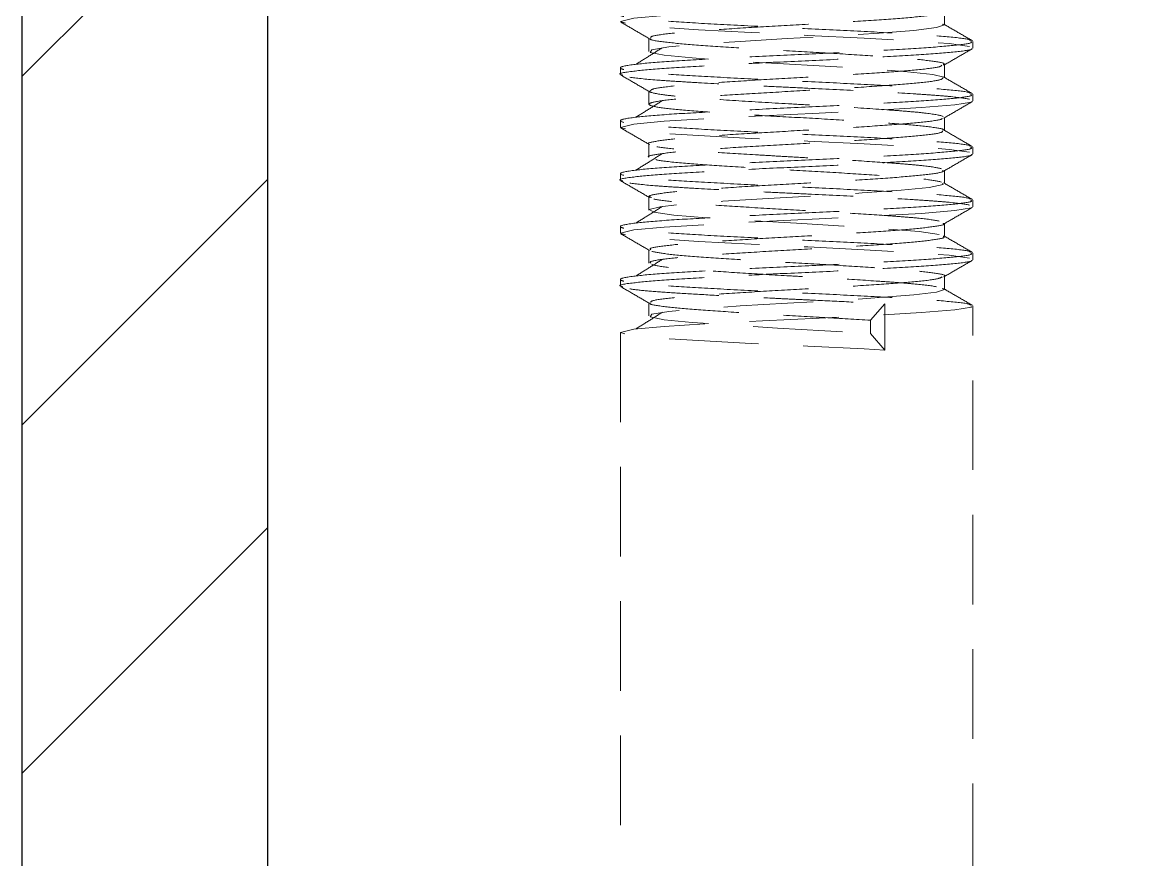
# Model space of a CAD drawing. Header units: millimetres. Extents: x 49 to 161, y 48 to 86.
# Drawn here: x 48.69 to 64.4, y 62.28 to 74.15 of the extents above; entities that cross this region are included whole.
import ezdxf

# ---------------------------------------------------------------- set-up
doc = ezdxf.new("R2010")
doc.units = ezdxf.units.MM
doc.linetypes.add('HIDDEN', pattern=[1.905, 1.27, -0.635])

msp = doc.modelspace()

# ---------------------------------------------------------------- hatches: boundary and pattern name
h = msp.add_hatch()
h.set_pattern_fill('ANSI31', color=256, scale=1.1)
h.paths.add_polyline_path([(160.714, 85.863), (48.692, 85.863), (48.692, 47.73), (160.714, 47.73)])
h.paths.add_polyline_path([(102.175, 80.663), (102.175, 82.663), (107.175, 82.663), (107.175, 80.663), (157.175, 80.663), (157.175, 50.663), (52.175, 50.663), (52.175, 80.663)], flags=16)

# ---------------------------------------------------------------- linework, layer by layer
at = {"color": 7, "linetype": 'Continuous', "lineweight": 25}
msp.add_line((52.175, 50.663), (52.175, 80.663), dxfattribs=at)
at = {"color": 7, "linetype": 'HIDDEN', "lineweight": 18}
for p, q in [((61.769, 74.116), (61.769, 74.304)), ((57.581, 73.929), (57.581, 73.741)), ((57.581, 73.929), (57.581, 73.741)), ((62.175, 73.788), (62.175, 73.882)), ((61.769, 73.366), (61.769, 73.554)), ((57.175, 73.507), (57.175, 73.413)), ((57.581, 73.179), (57.581, 72.991)), ((57.581, 73.179), (57.581, 72.991)), ((62.175, 73.038), (62.175, 73.132)), ((57.175, 72.757), (57.175, 72.663)), ((61.769, 72.616), (61.769, 72.804)), ((57.581, 72.429), (57.581, 72.241)), ((57.581, 72.429), (57.581, 72.241)), ((62.175, 72.288), (62.175, 72.382)), ((57.175, 72.007), (57.175, 71.913)), ((61.769, 71.866), (61.769, 72.054)), ((57.581, 71.679), (57.581, 71.491)), ((57.581, 71.679), (57.581, 71.491)), ((62.175, 71.538), (62.175, 71.632)), ((57.175, 71.257), (57.175, 71.163)), ((61.769, 71.116), (61.769, 71.304)), ((57.581, 70.929), (57.581, 70.741)), ((57.581, 70.929), (57.581, 70.741)), ((62.175, 70.788), (62.175, 70.882)), ((61.769, 70.366), (61.769, 70.554)), ((57.175, 70.507), (57.175, 70.413)), ((57.581, 70.179), (57.581, 69.991)), ((57.581, 70.179), (57.581, 69.991)), ((60.925, 70.163), (60.722, 69.929)), ((60.925, 69.507), (60.925, 70.163)), ((62.175, 50.663), (62.175, 70.132)), ((60.722, 69.929), (60.722, 69.741)), ((57.175, 69.757), (57.175, 50.663)), ((60.722, 69.741), (60.925, 69.507))]:
    msp.add_line(p, q, dxfattribs=at)
msp.add_lwpolyline([(48.692, 85.863), (160.714, 85.863), (160.714, 47.73), (48.692, 47.73)], close=True)
at = {"color": 7, "linetype": 'HIDDEN', "lineweight": 18, "flags": 128}
for points in [[(62.15, 74.529), (62.154, 74.523), (61.916, 74.483), (61.443, 74.445), (60.782, 74.406), (59.996, 74.366), (59.192, 74.328), (58.422, 74.288), (57.797, 74.25), (57.365, 74.21), (57.175, 74.163), (57.307, 74.125), (57.694, 74.085), (58.282, 74.047), (59.031, 74.007), (59.835, 73.968), (60.631, 73.929), (61.325, 73.889), (61.838, 73.851), (62.127, 73.811), (62.127, 73.811)], [(61.736, 74.128), (61.769, 74.117), (61.659, 74.078), (61.335, 74.038), (60.843, 74), (60.215, 73.96), (59.542, 73.922), (58.875, 73.882), (58.293, 73.843), (57.864, 73.805), (57.62, 73.764), (57.598, 73.727), (57.796, 73.687), (58.193, 73.648), (58.745, 73.609), (59.403, 73.569), (60.077, 73.531), (60.723, 73.491), (61.246, 73.453), (61.608, 73.413), (61.764, 73.374), (61.764, 73.374)], [(62.15, 73.029), (62.154, 73.023), (61.916, 72.983), (61.443, 72.945), (60.782, 72.906), (59.996, 72.866), (59.192, 72.828), (58.422, 72.788), (57.797, 72.75), (57.365, 72.71), (57.175, 72.663), (57.307, 72.625), (57.694, 72.585), (58.282, 72.547), (59.031, 72.507), (59.835, 72.468), (60.631, 72.429), (61.325, 72.389), (61.838, 72.351), (62.127, 72.311), (62.127, 72.311)], [(61.743, 71.867), (61.752, 71.852), (61.553, 71.812), (61.157, 71.773), (60.605, 71.734), (59.947, 71.694), (59.273, 71.656), (58.627, 71.616), (58.104, 71.578), (57.741, 71.538), (57.585, 71.499), (57.65, 71.461), (57.934, 71.421), (58.395, 71.383), (59.001, 71.343), (59.672, 71.304), (60.344, 71.265), (60.95, 71.225), (61.412, 71.188), (61.697, 71.147), (61.697, 71.147)], [(62.15, 71.529), (62.154, 71.523), (61.916, 71.483), (61.443, 71.445), (60.782, 71.406), (59.996, 71.366), (59.192, 71.328), (58.422, 71.288), (57.797, 71.25), (57.365, 71.21), (57.175, 71.163), (57.307, 71.125), (57.694, 71.085), (58.282, 71.047), (59.031, 71.007), (59.835, 70.968), (60.631, 70.929), (61.325, 70.889), (61.838, 70.851), (62.127, 70.811), (62.127, 70.811)], [(61.736, 70.378), (61.769, 70.367), (61.659, 70.328), (61.335, 70.288), (60.844, 70.25), (60.216, 70.21), (59.543, 70.172), (58.876, 70.132), (58.294, 70.093), (57.864, 70.055), (57.621, 70.014), (57.598, 69.977), (57.796, 69.937), (58.192, 69.898), (58.744, 69.859), (59.402, 69.819), (60.076, 69.781), (60.722, 69.741), (60.722, 69.741)], [(62.143, 70.132), (62.154, 70.117), (61.916, 70.077), (61.443, 70.038), (60.782, 70), (59.996, 69.96), (59.192, 69.922), (58.422, 69.882), (57.797, 69.843), (57.365, 69.804), (57.175, 69.757), (57.307, 69.718), (57.694, 69.678), (58.282, 69.641), (59.031, 69.6), (59.835, 69.562), (60.631, 69.523), (60.925, 69.507), (60.925, 69.507)]]:
    msp.add_lwpolyline(points, dxfattribs=at)
at = {"color": 7, "linetype": 'HIDDEN', "lineweight": 18}
for points, knots in [([(62.143, 74.632), (62.151, 74.627), (62.179, 74.609), (61.948, 74.577), (61.477, 74.538), (60.799, 74.5), (60.008, 74.459), (59.177, 74.422), (58.403, 74.381), (57.761, 74.344), (57.295, 74.301), (57.121, 74.26), (57.265, 74.219), (57.655, 74.178), (58.262, 74.141), (59.015, 74.1), (59.841, 74.062), (60.648, 74.023), (61.355, 73.983), (61.868, 73.946), (62.138, 73.913), (62.137, 73.896), (62.136, 73.892)], [0, 0, 0, 0, 0.020786, 0.074018, 0.126683, 0.179347, 0.23258, 0.284769, 0.338117, 0.390465, 0.443469, 0.50672, 0.559384, 0.612617, 0.664806, 0.718154, 0.770502, 0.823506, 0.87651, 0.928858, 0.982206, 1, 1, 1, 1]), ([(57.183, 74.154), (57.251, 74.115), (57.387, 74.036), (57.522, 73.957), (57.59, 73.918)], [0, 0, 0, 0, 0.500131, 1, 1, 1, 1]), ([(61.736, 74.293), (61.719, 74.284), (61.678, 74.262), (61.362, 74.225), (60.861, 74.188), (60.229, 74.147), (59.537, 74.109), (58.861, 74.07), (58.269, 74.03), (57.835, 73.993), (57.597, 73.957), (57.604, 73.936), (57.607, 73.929)], [0, 0, 0, 0, 0.07563, 0.183911, 0.290059, 0.398569, 0.505049, 0.612852, 0.720671, 0.827138, 0.935651, 1, 1, 1, 1]), ([(62.166, 73.892), (62.098, 73.931), (61.962, 74.01), (61.826, 74.089), (61.758, 74.128)], [0, 0, 0, 0, 0.500131, 1, 1, 1, 1]), ([(62.143, 73.882), (62.151, 73.877), (62.179, 73.859), (61.948, 73.827), (61.477, 73.788), (60.799, 73.75), (60.008, 73.709), (59.177, 73.672), (58.403, 73.631), (57.761, 73.594), (57.295, 73.551), (57.121, 73.51), (57.265, 73.469), (57.655, 73.428), (58.262, 73.391), (59.015, 73.35), (59.841, 73.312), (60.648, 73.273), (61.355, 73.233), (61.868, 73.196), (62.138, 73.163), (62.137, 73.146), (62.136, 73.142)], [0, 0, 0, 0, 0.020786, 0.074018, 0.126683, 0.179347, 0.23258, 0.284769, 0.338117, 0.390465, 0.443469, 0.50672, 0.559384, 0.612617, 0.664806, 0.718154, 0.770502, 0.823506, 0.87651, 0.928858, 0.982206, 1, 1, 1, 1]), ([(57.6, 73.918), (57.599, 73.917), (57.587, 73.903), (57.776, 73.874), (58.162, 73.835), (58.732, 73.797), (59.394, 73.756), (60.09, 73.719), (60.737, 73.678), (61.279, 73.641), (61.631, 73.601), (61.79, 73.572), (61.757, 73.556), (61.751, 73.554)], [0, 0, 0, 0, 0.010266, 0.118638, 0.225866, 0.333071, 0.441452, 0.547697, 0.656306, 0.762885, 0.870786, 0.978704, 1, 1, 1, 1]), ([(62.15, 73.779), (62.152, 73.777), (62.168, 73.762), (61.942, 73.733), (61.478, 73.695), (60.799, 73.656), (60.008, 73.615), (59.177, 73.579), (58.404, 73.537), (57.758, 73.5), (57.308, 73.457), (57.12, 73.426), (57.195, 73.407), (57.208, 73.404)], [0, 0, 0, 0, 0.015344, 0.120366, 0.224268, 0.328169, 0.433192, 0.536154, 0.641404, 0.744682, 0.849252, 0.97404, 1, 1, 1, 1]), ([(57.772, 73.793), (57.709, 73.754), (57.585, 73.675), (57.459, 73.597), (57.397, 73.558)], [0, 0, 0, 0, 0.49998, 1, 1, 1, 1]), ([(61.759, 73.543), (61.827, 73.582), (61.963, 73.661), (62.099, 73.74), (62.167, 73.779)], [0, 0, 0, 0, 0.499869, 1, 1, 1, 1]), ([(61.732, 73.543), (61.726, 73.536), (61.709, 73.517), (61.442, 73.483), (60.975, 73.446), (60.362, 73.405), (59.677, 73.367), (58.991, 73.328), (58.378, 73.287), (57.907, 73.251), (57.62, 73.212), (57.605, 73.189), (57.598, 73.179)], [0, 0, 0, 0, 0.0536665, 0.1621984, 0.2683684, 0.3766587, 0.4838075, 0.5909322, 0.699233, 0.8053981, 0.9139265, 1, 1, 1, 1]), ([(57.183, 73.404), (57.251, 73.365), (57.387, 73.286), (57.522, 73.207), (57.59, 73.168)], [0, 0, 0, 0, 0.500131, 1, 1, 1, 1]), ([(57.307, 73.375), (57.395, 73.361), (57.528, 73.347), (57.777, 73.328), (57.867, 73.322), (58.062, 73.31), (58.168, 73.303), (58.509, 73.284), (58.765, 73.27), (59.164, 73.25), (59.299, 73.243), (59.568, 73.231), (59.701, 73.225), (60.103, 73.206), (60.376, 73.192), (60.886, 73.165), (61.123, 73.152), (61.426, 73.133), (61.519, 73.127), (61.69, 73.115), (61.769, 73.108), (61.976, 73.088), (62.075, 73.074), (62.127, 73.061)], [0, 0, 0, 0, 0.125, 0.125, 0.1875, 0.1875, 0.25, 0.25, 0.375, 0.375, 0.4375, 0.4375, 0.5, 0.5, 0.625, 0.625, 0.75, 0.75, 0.8125, 0.8125, 0.875, 0.875, 1, 1, 1, 1]), ([(61.751, 73.366), (61.745, 73.356), (61.73, 73.334), (61.445, 73.295), (60.975, 73.258), (60.362, 73.218), (59.677, 73.179), (58.991, 73.141), (58.379, 73.1), (57.903, 73.063), (57.616, 73.022), (57.547, 72.984), (57.704, 72.945), (58.07, 72.905), (58.608, 72.868), (59.256, 72.826), (59.951, 72.79), (60.614, 72.749), (61.184, 72.71), (61.572, 72.672), (61.761, 72.643), (61.75, 72.629), (61.749, 72.628)], [0, 0, 0, 0, 0.0420816, 0.0955496, 0.1478539, 0.2012027, 0.2539893, 0.3067639, 0.360118, 0.4124199, 0.4658861, 0.5183528, 0.5714699, 0.624596, 0.6770552, 0.7305232, 0.7828277, 0.8361763, 0.8889633, 0.9417375, 0.9950917, 1, 1, 1, 1]), ([(62.166, 73.142), (62.098, 73.181), (61.962, 73.26), (61.826, 73.339), (61.758, 73.378)], [0, 0, 0, 0, 0.500131, 1, 1, 1, 1]), ([(62.143, 73.132), (62.151, 73.127), (62.179, 73.109), (61.948, 73.077), (61.477, 73.038), (60.799, 73), (60.008, 72.959), (59.177, 72.922), (58.403, 72.881), (57.761, 72.844), (57.295, 72.801), (57.121, 72.76), (57.265, 72.719), (57.655, 72.678), (58.262, 72.641), (59.015, 72.6), (59.841, 72.562), (60.648, 72.523), (61.355, 72.483), (61.868, 72.446), (62.138, 72.413), (62.137, 72.396), (62.136, 72.392)], [0, 0, 0, 0, 0.0207858, 0.0740184, 0.1266832, 0.1793471, 0.2325802, 0.284769, 0.3381169, 0.3904653, 0.4434688, 0.50672, 0.5593844, 0.6126172, 0.6648061, 0.718154, 0.7705022, 0.823506, 0.8765102, 0.9288581, 0.9822061, 1, 1, 1, 1]), ([(57.772, 73.043), (57.709, 73.004), (57.585, 72.925), (57.459, 72.847), (57.397, 72.808)], [0, 0, 0, 0, 0.49998, 1, 1, 1, 1]), ([(61.751, 72.819), (61.718, 72.833), (61.636, 72.849), (61.449, 72.872), (61.376, 72.879), (61.214, 72.893), (61.127, 72.9), (60.836, 72.921), (60.606, 72.937), (60.238, 72.959), (60.111, 72.967), (59.857, 72.981), (59.731, 72.988), (59.354, 73.009), (59.095, 73.024), (58.616, 73.055), (58.396, 73.07), (58.126, 73.09), (58.043, 73.097), (57.894, 73.112), (57.829, 73.12), (57.665, 73.142), (57.601, 73.158), (57.585, 73.172)], [0, 0, 0, 0, 0.125, 0.125, 0.1875, 0.1875, 0.25, 0.25, 0.375, 0.375, 0.4375, 0.4375, 0.5, 0.5, 0.625, 0.625, 0.75, 0.75, 0.8125, 0.8125, 0.875, 0.875, 1, 1, 1, 1]), ([(61.759, 72.793), (61.827, 72.832), (61.963, 72.911), (62.099, 72.99), (62.166, 73.029)], [0, 0, 0, 0, 0.4998689, 1, 1, 1, 1]), ([(61.736, 72.793), (61.736, 72.789), (61.736, 72.772), (61.512, 72.741), (61.084, 72.703), (60.492, 72.663), (59.817, 72.624), (59.124, 72.586), (58.494, 72.545), (57.98, 72.508), (57.674, 72.468), (57.544, 72.442), (57.581, 72.429), (57.581, 72.429)], [0, 0, 0, 0, 0.031772, 0.140362, 0.246924, 0.354806, 0.462707, 0.569252, 0.677847, 0.784078, 0.89243, 0.999643, 1, 1, 1, 1]), ([(57.183, 72.654), (57.251, 72.615), (57.387, 72.536), (57.522, 72.457), (57.59, 72.418)], [0, 0, 0, 0, 0.500131, 1, 1, 1, 1]), ([(61.742, 72.616), (61.745, 72.609), (61.753, 72.589), (61.517, 72.553), (61.083, 72.516), (60.492, 72.476), (59.817, 72.436), (59.124, 72.399), (58.494, 72.358), (57.98, 72.321), (57.674, 72.28), (57.544, 72.254), (57.581, 72.242), (57.581, 72.242)], [0, 0, 0, 0, 0.061779, 0.1670238, 0.2703018, 0.3748591, 0.4794352, 0.5826975, 0.6879461, 0.7909043, 0.8959175, 0.9998263, 1, 1, 1, 1]), ([(62.166, 72.392), (62.098, 72.431), (61.962, 72.51), (61.826, 72.589), (61.758, 72.628)], [0, 0, 0, 0, 0.500131, 1, 1, 1, 1]), ([(62.15, 72.279), (62.152, 72.277), (62.168, 72.262), (61.942, 72.233), (61.478, 72.195), (60.799, 72.156), (60.008, 72.115), (59.177, 72.079), (58.404, 72.037), (57.758, 72), (57.308, 71.957), (57.12, 71.926), (57.195, 71.907), (57.208, 71.904)], [0, 0, 0, 0, 0.015314, 0.120334, 0.224233, 0.328131, 0.433152, 0.536112, 0.641359, 0.744635, 0.849203, 0.973988, 1, 1, 1, 1]), ([(62.143, 72.382), (62.151, 72.377), (62.179, 72.359), (61.948, 72.327), (61.477, 72.288), (60.799, 72.25), (60.008, 72.209), (59.177, 72.172), (58.403, 72.131), (57.761, 72.094), (57.295, 72.051), (57.121, 72.01), (57.265, 71.969), (57.655, 71.928), (58.262, 71.891), (59.015, 71.85), (59.841, 71.812), (60.648, 71.773), (61.355, 71.733), (61.868, 71.696), (62.138, 71.663), (62.137, 71.646), (62.136, 71.642)], [0, 0, 0, 0, 0.0207858, 0.0740184, 0.1266832, 0.1793471, 0.2325802, 0.284769, 0.3381169, 0.3904653, 0.4434688, 0.50672, 0.5593844, 0.6126172, 0.6648061, 0.718154, 0.7705022, 0.823506, 0.8765102, 0.9288581, 0.9822061, 1, 1, 1, 1]), ([(57.772, 72.293), (57.709, 72.254), (57.585, 72.175), (57.459, 72.097), (57.397, 72.058)], [0, 0, 0, 0, 0.49998, 1, 1, 1, 1]), ([(61.729, 72.077), (61.684, 72.09), (61.601, 72.104), (61.427, 72.124), (61.362, 72.13), (61.218, 72.143), (61.14, 72.149), (60.886, 72.168), (60.688, 72.181), (60.26, 72.208), (60.031, 72.222), (59.694, 72.24), (59.583, 72.246), (59.358, 72.259), (59.245, 72.266), (58.911, 72.286), (58.696, 72.299), (58.411, 72.319), (58.322, 72.326), (58.159, 72.338), (58.084, 72.344), (57.876, 72.363), (57.764, 72.377), (57.69, 72.39)], [0, 0, 0, 0, 0.125, 0.125, 0.1875, 0.1875, 0.25, 0.25, 0.375, 0.375, 0.5, 0.5, 0.5625, 0.5625, 0.625, 0.625, 0.75, 0.75, 0.8125, 0.8125, 0.875, 0.875, 1, 1, 1, 1]), ([(61.759, 72.043), (61.827, 72.082), (61.963, 72.161), (62.099, 72.24), (62.167, 72.279)], [0, 0, 0, 0, 0.499869, 1, 1, 1, 1]), ([(57.679, 72.207), (57.682, 72.206), (57.72, 72.191), (57.995, 72.162), (58.485, 72.126), (59.12, 72.084), (59.811, 72.047), (60.489, 72.007), (61.075, 71.967), (61.53, 71.93), (61.662, 71.903), (61.729, 71.889)], [0, 0, 0, 0, 0.013266, 0.137503, 0.259289, 0.383786, 0.505957, 0.62964, 0.753347, 0.875498, 1, 1, 1, 1]), ([(61.743, 72.054), (61.749, 72.049), (61.772, 72.031), (61.579, 71.999), (61.186, 71.96), (60.619, 71.922), (59.956, 71.881), (59.26, 71.844), (58.612, 71.803), (58.072, 71.766), (57.713, 71.726), (57.553, 71.693), (57.601, 71.674), (57.618, 71.668)], [0, 0, 0, 0, 0.03927, 0.141204, 0.242067, 0.342902, 0.444848, 0.544783, 0.646942, 0.747193, 0.848683, 0.950194, 1, 1, 1, 1]), ([(57.183, 71.904), (57.251, 71.865), (57.387, 71.786), (57.522, 71.707), (57.59, 71.668)], [0, 0, 0, 0, 0.500131, 1, 1, 1, 1]), ([(57.307, 71.875), (57.395, 71.861), (57.528, 71.847), (57.777, 71.828), (57.867, 71.822), (58.062, 71.81), (58.168, 71.803), (58.509, 71.784), (58.765, 71.77), (59.164, 71.75), (59.299, 71.743), (59.568, 71.731), (59.701, 71.725), (60.103, 71.706), (60.376, 71.692), (60.886, 71.665), (61.123, 71.652), (61.426, 71.633), (61.519, 71.627), (61.69, 71.615), (61.769, 71.608), (61.976, 71.588), (62.075, 71.574), (62.127, 71.561)], [0, 0, 0, 0, 0.125, 0.125, 0.1875, 0.1875, 0.25, 0.25, 0.375, 0.375, 0.4375, 0.4375, 0.5, 0.5, 0.625, 0.625, 0.75, 0.75, 0.8125, 0.8125, 0.875, 0.875, 1, 1, 1, 1]), ([(62.166, 71.642), (62.098, 71.681), (61.962, 71.76), (61.826, 71.839), (61.758, 71.878)], [0, 0, 0, 0, 0.5001315, 1, 1, 1, 1]), ([(62.143, 71.632), (62.151, 71.627), (62.179, 71.609), (61.948, 71.577), (61.477, 71.538), (60.799, 71.5), (60.008, 71.459), (59.177, 71.422), (58.403, 71.381), (57.761, 71.344), (57.295, 71.301), (57.121, 71.26), (57.265, 71.219), (57.655, 71.178), (58.262, 71.141), (59.015, 71.1), (59.841, 71.062), (60.648, 71.023), (61.355, 70.983), (61.868, 70.946), (62.138, 70.913), (62.137, 70.896), (62.136, 70.892)], [0, 0, 0, 0, 0.020786, 0.074018, 0.126683, 0.179347, 0.23258, 0.284769, 0.338117, 0.390465, 0.443469, 0.50672, 0.559384, 0.612617, 0.664806, 0.718154, 0.770502, 0.823506, 0.87651, 0.928858, 0.982206, 1, 1, 1, 1]), ([(61.697, 71.335), (61.638, 71.348), (61.54, 71.362), (61.348, 71.382), (61.277, 71.388), (61.123, 71.4), (61.041, 71.406), (60.77, 71.426), (60.563, 71.439), (60.125, 71.466), (59.895, 71.48), (59.449, 71.504), (59.219, 71.517), (58.782, 71.544), (58.575, 71.558), (58.305, 71.577), (58.222, 71.583), (58.069, 71.595), (57.998, 71.602), (57.807, 71.621), (57.709, 71.635), (57.65, 71.648)], [0, 0, 0, 0, 0.125, 0.125, 0.1875, 0.1875, 0.25, 0.25, 0.375, 0.375, 0.5, 0.5, 0.625, 0.625, 0.75, 0.75, 0.8125, 0.8125, 0.875, 0.875, 1, 1, 1, 1]), ([(57.772, 71.543), (57.709, 71.504), (57.585, 71.425), (57.459, 71.347), (57.397, 71.308)], [0, 0, 0, 0, 0.4999797, 1, 1, 1, 1]), ([(61.759, 71.293), (61.827, 71.332), (61.963, 71.411), (62.099, 71.49), (62.167, 71.529)], [0, 0, 0, 0, 0.499869, 1, 1, 1, 1]), ([(57.183, 71.154), (57.251, 71.115), (57.387, 71.036), (57.522, 70.957), (57.59, 70.918)], [0, 0, 0, 0, 0.500131, 1, 1, 1, 1]), ([(61.752, 71.304), (61.757, 71.302), (61.79, 71.286), (61.633, 71.257), (61.282, 71.217), (60.741, 71.18), (60.094, 71.139), (59.398, 71.102), (58.735, 71.061), (58.167, 71.023), (57.772, 70.984), (57.577, 70.952), (57.6, 70.934), (57.607, 70.929)], [0, 0, 0, 0, 0.0197275, 0.1243245, 0.2289439, 0.3322456, 0.4375363, 0.5405359, 0.6455897, 0.7495421, 0.8534628, 0.9585305, 1, 1, 1, 1]), ([(61.752, 71.117), (61.757, 71.114), (61.79, 71.099), (61.633, 71.07), (61.282, 71.03), (60.741, 70.993), (60.094, 70.951), (59.398, 70.915), (58.735, 70.874), (58.167, 70.835), (57.772, 70.797), (57.578, 70.764), (57.6, 70.746), (57.607, 70.741)], [0, 0, 0, 0, 0.019936, 0.124531, 0.229148, 0.332448, 0.437737, 0.540734, 0.645786, 0.749736, 0.853655, 0.958721, 1, 1, 1, 1]), ([(62.166, 70.892), (62.098, 70.931), (61.962, 71.01), (61.826, 71.089), (61.758, 71.128)], [0, 0, 0, 0, 0.500131, 1, 1, 1, 1]), ([(62.143, 70.882), (62.151, 70.877), (62.179, 70.859), (61.948, 70.827), (61.477, 70.788), (60.799, 70.75), (60.008, 70.709), (59.177, 70.672), (58.403, 70.631), (57.761, 70.594), (57.295, 70.551), (57.121, 70.51), (57.265, 70.469), (57.655, 70.428), (58.262, 70.391), (59.015, 70.35), (59.841, 70.312), (60.648, 70.273), (61.355, 70.233), (61.868, 70.196), (62.138, 70.163), (62.137, 70.146), (62.136, 70.142)], [0, 0, 0, 0, 0.020786, 0.074018, 0.126683, 0.179347, 0.23258, 0.284769, 0.338117, 0.390465, 0.443469, 0.50672, 0.559384, 0.612617, 0.664806, 0.718154, 0.770502, 0.823506, 0.87651, 0.928858, 0.982206, 1, 1, 1, 1]), ([(57.619, 70.906), (57.686, 70.893), (57.816, 70.866), (58.27, 70.828), (58.855, 70.789), (59.532, 70.749), (60.225, 70.711), (60.854, 70.67), (61.369, 70.633), (61.675, 70.593), (61.805, 70.567), (61.768, 70.554), (61.768, 70.554)], [0, 0, 0, 0, 0.112143, 0.222193, 0.333601, 0.445035, 0.555064, 0.667212, 0.77692, 0.888815, 0.999539, 1, 1, 1, 1]), ([(62.15, 70.779), (62.152, 70.777), (62.168, 70.762), (61.942, 70.733), (61.478, 70.695), (60.799, 70.656), (60.008, 70.615), (59.177, 70.579), (58.404, 70.537), (57.758, 70.5), (57.308, 70.457), (57.12, 70.426), (57.195, 70.407), (57.208, 70.404)], [0, 0, 0, 0, 0.015318, 0.120334, 0.22423, 0.328124, 0.433141, 0.536098, 0.641342, 0.744613, 0.849178, 0.973958, 1, 1, 1, 1]), ([(57.772, 70.793), (57.709, 70.754), (57.585, 70.675), (57.459, 70.597), (57.397, 70.558)], [0, 0, 0, 0, 0.4999797, 1, 1, 1, 1]), ([(61.657, 70.405), (61.583, 70.419), (61.471, 70.433), (61.262, 70.452), (61.187, 70.458), (61.023, 70.47), (60.934, 70.477), (60.648, 70.496), (60.433, 70.51), (60.099, 70.53), (59.986, 70.537), (59.761, 70.549), (59.65, 70.555), (59.313, 70.574), (59.084, 70.587), (58.657, 70.615), (58.459, 70.628), (58.205, 70.647), (58.128, 70.653), (57.984, 70.665), (57.919, 70.672), (57.746, 70.692), (57.663, 70.706), (57.619, 70.719)], [0, 0, 0, 0, 0.125, 0.125, 0.1875, 0.1875, 0.25, 0.25, 0.375, 0.375, 0.4375, 0.4375, 0.5, 0.5, 0.625, 0.625, 0.75, 0.75, 0.8125, 0.8125, 0.875, 0.875, 1, 1, 1, 1]), ([(61.759, 70.543), (61.827, 70.582), (61.963, 70.661), (62.099, 70.74), (62.167, 70.779)], [0, 0, 0, 0, 0.499869, 1, 1, 1, 1]), ([(61.736, 70.543), (61.719, 70.534), (61.679, 70.512), (61.363, 70.475), (60.862, 70.438), (60.23, 70.397), (59.538, 70.36), (58.862, 70.32), (58.27, 70.28), (57.835, 70.243), (57.598, 70.207), (57.604, 70.186), (57.607, 70.179)], [0, 0, 0, 0, 0.07544, 0.183725, 0.289871, 0.398381, 0.504865, 0.612663, 0.720487, 0.826951, 0.935465, 1, 1, 1, 1]), ([(57.183, 70.404), (57.251, 70.365), (57.387, 70.286), (57.522, 70.207), (57.59, 70.168)], [0, 0, 0, 0, 0.500131, 1, 1, 1, 1]), ([(57.307, 70.375), (57.366, 70.365), (57.446, 70.356), (57.64, 70.338), (57.753, 70.33), (58.003, 70.313), (58.144, 70.305), (58.452, 70.287), (58.619, 70.278), (58.968, 70.26), (59.149, 70.251), (59.421, 70.238), (59.512, 70.233), (59.692, 70.225), (59.782, 70.221), (60.054, 70.208), (60.236, 70.199), (60.592, 70.181), (60.764, 70.172), (60.925, 70.163)], [0, 0, 0, 0, 0.125, 0.125, 0.25, 0.25, 0.375, 0.375, 0.5, 0.5, 0.625, 0.625, 0.6875, 0.6875, 0.75, 0.75, 0.875, 0.875, 1, 1, 1, 1]), ([(62.166, 70.142), (62.098, 70.181), (61.962, 70.26), (61.826, 70.339), (61.758, 70.378)], [0, 0, 0, 0, 0.5001315, 1, 1, 1, 1]), ([(57.6, 70.168), (57.599, 70.167), (57.587, 70.153), (57.775, 70.124), (58.161, 70.085), (58.731, 70.047), (59.391, 70.006), (60.093, 69.969), (60.511, 69.942), (60.722, 69.929)], [0, 0, 0, 0, 0.015365, 0.180531, 0.343969, 0.507352, 0.672542, 0.834468, 1, 1, 1, 1]), ([(57.772, 70.043), (57.709, 70.004), (57.585, 69.925), (57.459, 69.847), (57.397, 69.808)], [0, 0, 0, 0, 0.49998, 1, 1, 1, 1])]:
    msp.add_open_spline(points, degree=3, knots=knots, dxfattribs=at)

doc.saveas('drawing.dxf')
